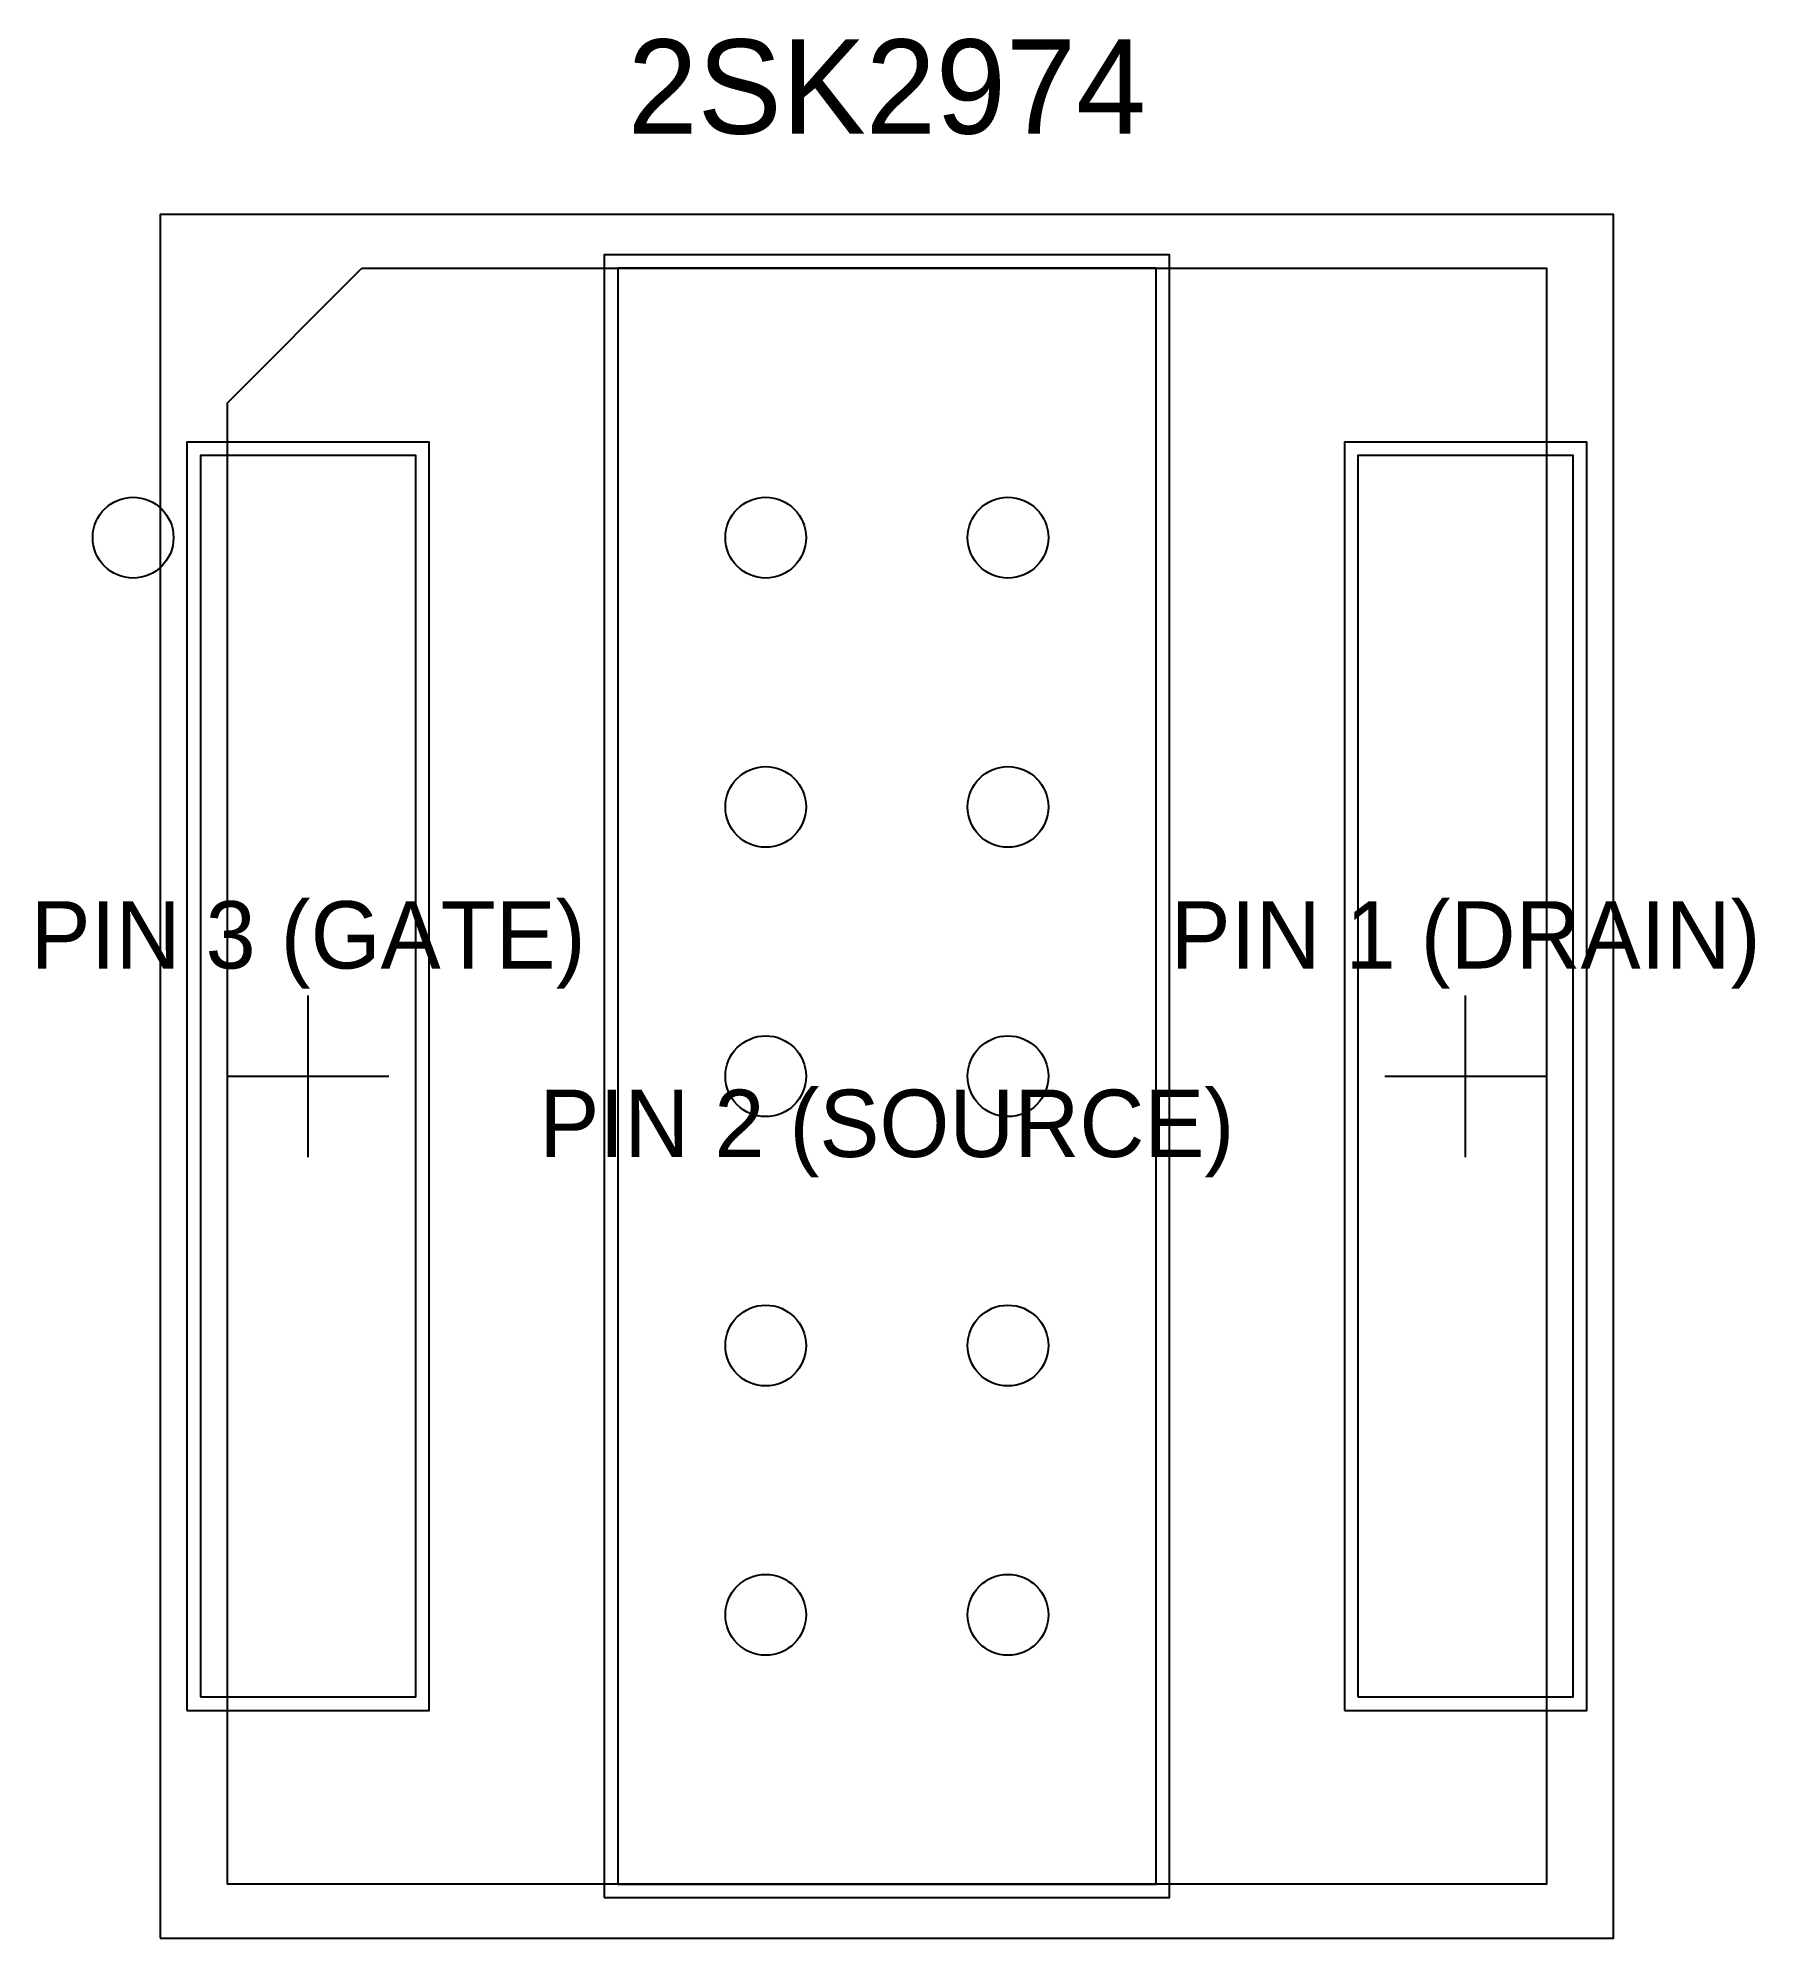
# Model space of a CAD drawing. Header units: millimetres. Extents: x -3.15 to 3.23, y -3.2 to 3.86.
import ezdxf
from ezdxf.enums import TextEntityAlignment as Align

# ---------------------------------------------------------------- set-up
doc = ezdxf.new("R2010")
doc.units = ezdxf.units.MM
for name, color, linetype in [('Copper', 1, 'CONTINUOUS'), ('Footprint', 4, 'CONTINUOUS'), ('Package', 3, 'CONTINUOUS'), ('SilkScreen', 2, 'CONTINUOUS'), ('SolderMask', 6, 'CONTINUOUS'), ('Text', 7, 'CONTINUOUS'), ('Via', 5, 'CONTINUOUS')]:
    doc.layers.add(name, color=color, linetype=linetype)

msp = doc.modelspace()

# ---------------------------------------------------------------- linework, layer by layer
at = {"layer": 'Copper'}
for points in [[(-1, -3), (1, -3), (1, 3), (-1, 3)], [(-2.55, -2.305), (-1.75, -2.305), (-1.75, 2.305), (-2.55, 2.305)], [(1.75, -2.305), (2.55, -2.305), (2.55, 2.305), (1.75, 2.305)]]:
    msp.add_lwpolyline(points, close=True, dxfattribs=at)
at = {"layer": 'Footprint'}
msp.add_lwpolyline([(-2.7, -3.2), (2.7, -3.2), (2.7, 3.2), (-2.7, 3.2)], close=True, dxfattribs=at)
at = {"layer": 'Package'}
msp.add_lwpolyline([(-1.95, 3), (2.45, 3), (2.45, -3), (-2.45, -3), (-2.45, 2.5)], close=True, dxfattribs=at)
at = {"layer": 'SilkScreen'}
msp.add_circle((-2.8, 2), 0.15, dxfattribs=at)
at = {"layer": 'SolderMask'}
for points in [[(-1.05, -3.05), (1.05, -3.05), (1.05, 3.05), (-1.05, 3.05)], [(-2.6, -2.355), (-1.7, -2.355), (-1.7, 2.355), (-2.6, 2.355)], [(1.7, -2.355), (2.6, -2.355), (2.6, 2.355), (1.7, 2.355)]]:
    msp.add_lwpolyline(points, close=True, dxfattribs=at)
at = {"layer": 'Text'}
for p, q in [((-2.15, -0.3), (-2.15, 0.3)), ((2.15, -0.3), (2.15, 0.3)), ((-2.45, 0), (-1.85, 0)), ((1.85, 0), (2.45, 0))]:
    msp.add_line(p, q, dxfattribs=at)
at = {"layer": 'Via'}
for centre in [(-0.45, 2), (0.45, 2), (-0.45, 1), (0.45, 1), (-0.45, 0), (0.45, 0), (-0.45, -1), (0.45, -1), (-0.45, -2), (0.45, -2)]:
    msp.add_circle(centre, 0.15, dxfattribs=at)

# ---------------------------------------------------------------- texts
at = {"layer": 'SilkScreen'}
msp.add_text('2SK2974', height=0.35, dxfattribs=at).set_placement((0, 3.5), align=Align.CENTER)
at = {"layer": 'Text'}
for s, p in [('PIN 3 (GATE)', (-2.15, 0.4)), ('PIN 1 (DRAIN)', (2.15, 0.4)), ('PIN 2 (SOURCE)', (0, -0.3))]:
    msp.add_text(s, height=0.25, dxfattribs=at).set_placement(p, align=Align.CENTER)

doc.saveas('drawing.dxf')
